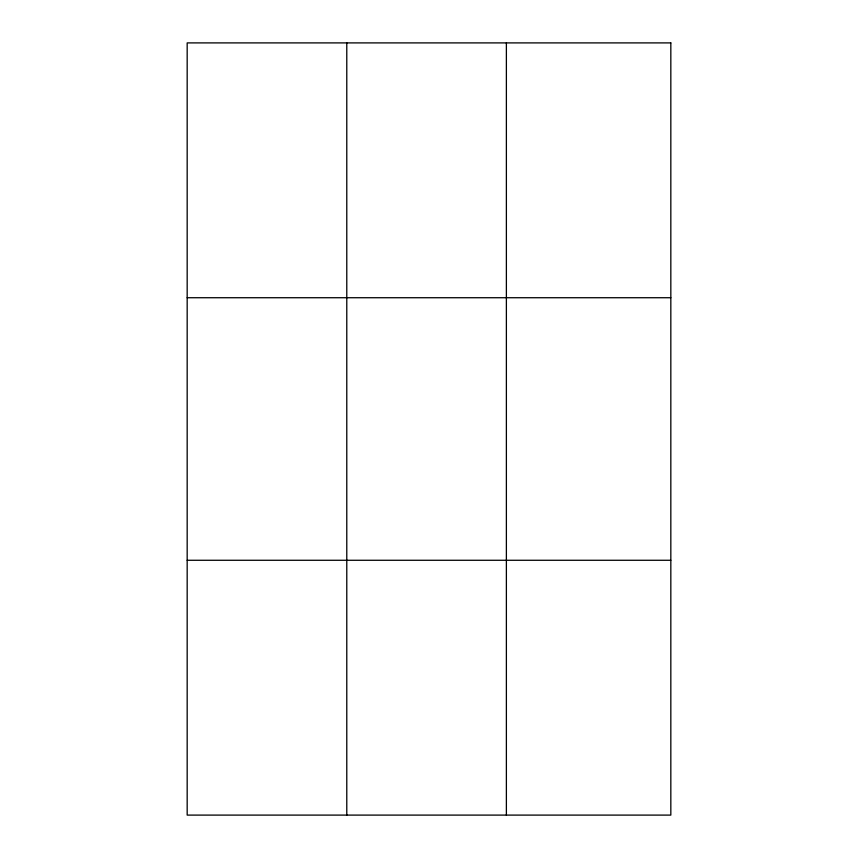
<?xml version="1.0" encoding="UTF-8"?>
<svg xmlns="http://www.w3.org/2000/svg" width="858" height="858" viewBox="0 0 858 858"><rect width="100%" height="100%" fill="white"/><g stroke="black" fill="none" stroke-linecap="round" stroke-linejoin="round"><path stroke-width="1.29" d="M346.782 42.9L346.782 815.1M506.381 42.9L506.381 815.1M187.173 297.726L670.827 297.726M187.173 560.274L670.827 560.274M670.827 42.9L670.827 815.1L187.173 815.1L187.173 42.9L670.827 42.9"/></g></svg>
